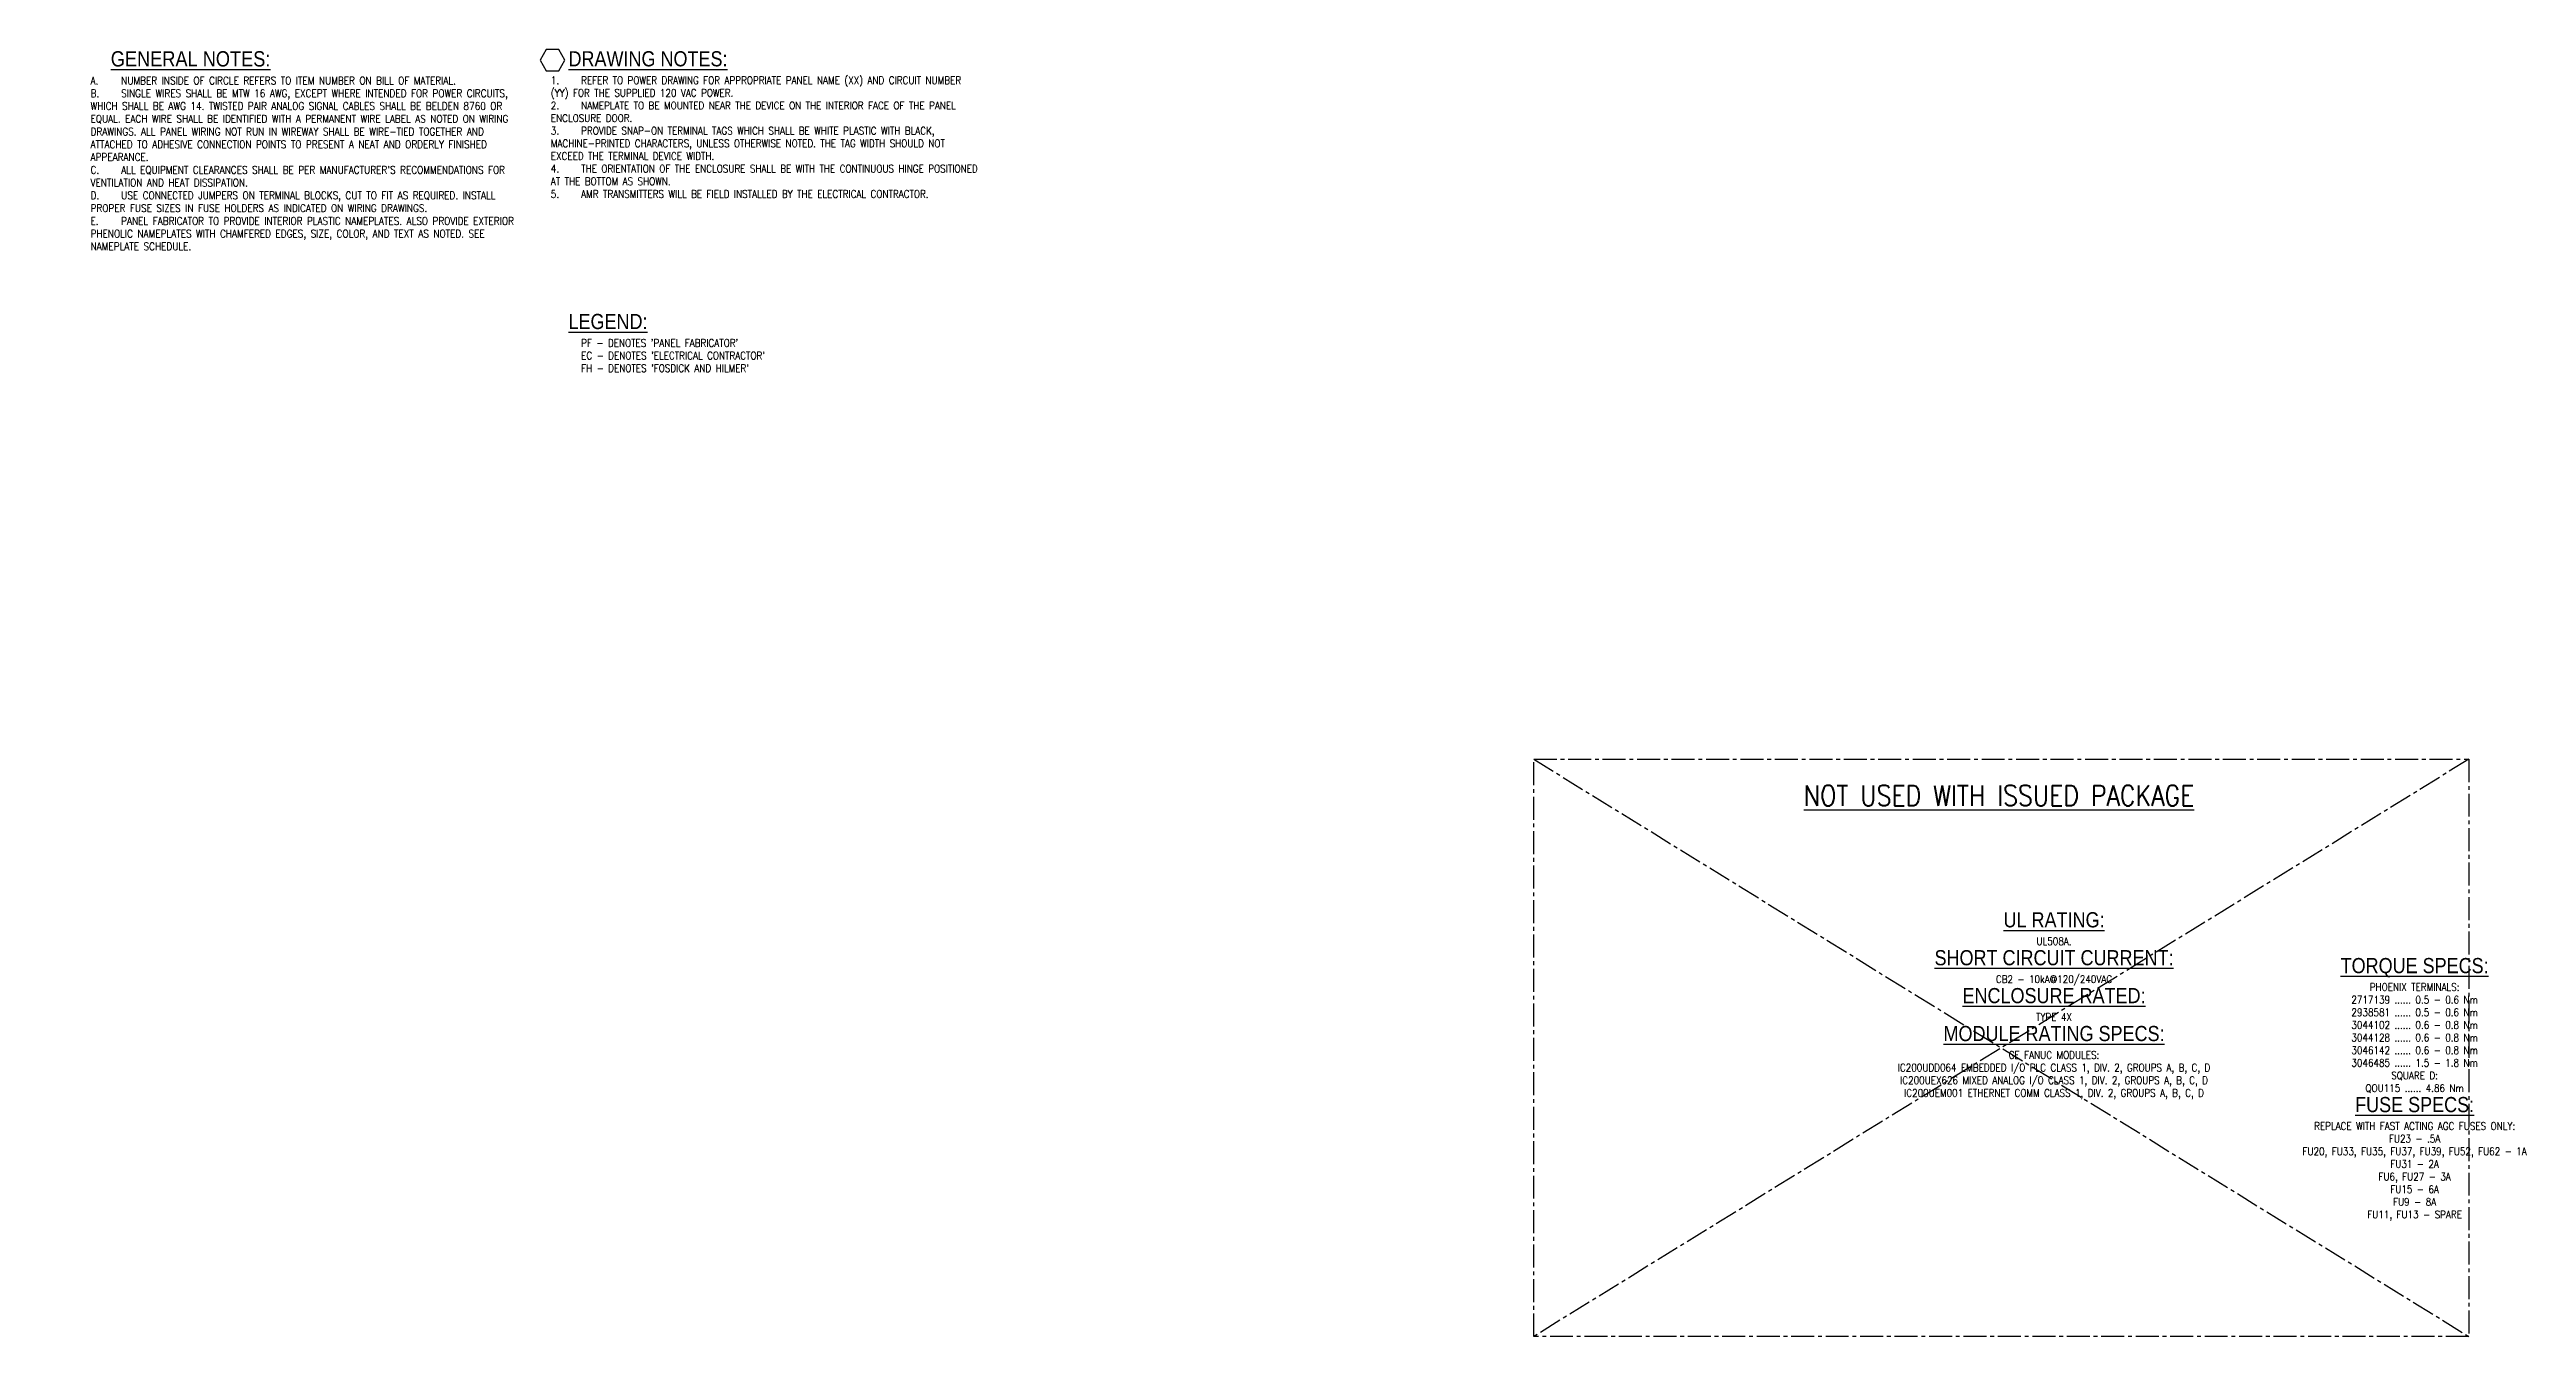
# Model space of a CAD drawing. Header units: inches. Extents: x -1 to 303, y -2 to 61.
# Drawn here: x 181.3 to 302.6, y -2.1 to 60.9 of the extents above; entities that cross this region are included whole.
import ezdxf

# ---------------------------------------------------------------- set-up
doc = ezdxf.new("R2010")
doc.units = ezdxf.units.IN
doc.header["$LTSCALE"] = 0.75
doc.header["$MEASUREMENT"] = 0
doc.linetypes.add('CENTER2', pattern=[1.125, 0.75, -0.125, 0.125, -0.125])
for name, color, linetype in [('E-POWR-IDEN', 11, 'Continuous'), ('E-POWR-IDEN @ 4', 11, 'Continuous'), ('PBAL', 3, 'Continuous')]:
    doc.layers.add(name, color=color, linetype=linetype)
doc.layers.add('G-Anno-Std-Note @ 4', color=151, linetype='Continuous', lineweight=25)
doc.styles.add('ROMANS', font='romans.shx', dxfattribs={"width": 0.85})

# ---------------------------------------------------------------- blocks, each defined once
blk = doc.blocks.new('Hexagon')
at = {"color": 0, "linetype": 'ByBlock', "lineweight": -2}
blk.add_lwpolyline([(-0.09, -0.103), (-0.166, 0.029), (-0.319, 0.029), (-0.396, -0.103), (-0.319, -0.236), (-0.166, -0.236)], close=True, dxfattribs=at)

msp = doc.modelspace()

# ---------------------------------------------------------------- linework, layer by layer
at = {"linetype": 'CENTER2', "ltscale": 2}
for p, q in [((299.7371964, 26.1334136), (253.9405429, -2.1387861)), ((253.9405429, 26.1334136), (299.7371964, -2.1387861))]:
    msp.add_line(p, q, dxfattribs=at)
msp.add_lwpolyline([(253.9405429, 26.1334136), (299.7371964, 26.1334136), (299.7371964, -2.1387861), (253.9405429, -2.1387861)], close=True, dxfattribs=at)

# ---------------------------------------------------------------- block references
at = {"layer": 'G-Anno-Std-Note @ 4', "xscale": 3.95999999999998, "yscale": 3.95999999999998, "zscale": 3.95999999999998}
msp.add_blockref('Hexagon', (206.8428173, 60.778621), dxfattribs=at)

# ---------------------------------------------------------------- texts
at = {"layer": 'E-POWR-IDEN', "insert": (276.7234206, 23.8553453), "char_height": 1, "width": 30.538043819, "attachment_point": 8, "style": 'ROMANS'}
msp.add_mtext('{\\LNOT USED WITH ISSUED PACKAGE}', dxfattribs=at)
at = {"layer": 'E-POWR-IDEN @ 4', "char_height": 0.37125, "attachment_point": 8, "style": 'ROMANS'}
for s, insert, width in [('\\A1;{\\fArial|b0|i0|c0|p34;\\H2x;\\LUL RATING:\\Fromans|c0;\\H0.5x;\\P\\pt0;\\A0;\\lUL508A}.\\P\\ptz;{\\fArial|b0|i0|c0|p34;\\H2x;\\LSHORT CIRCUIT CURRENT:\\Fromans|c0;\\H0.5x;\\P\\pt0;\\A0;\\lCB2 - 10kA@120/240VAC} \\P{\\fArial|b0|i0|c0|p34;\\H2x;\\LENCLOSURE RATED:\\Fromans|c0;\\H0.5x;\\P\\A0;\\lTYPE 4X}\\P\\ptz;{\\fArial|b0|i0|c0|p34;\\H2x;\\LMODULE RATING SPECS:\\Fromans|c0;\\H0.5x;\\P\\pt0;\\A0;\\lGE FANUC MODULES:\\P\\ptz;}IC200UDD064 EMBEDDED I/O PLC CLASS 1, DIV. 2, GROUPS A, B, C, {\\A0;D}\\PIC200UEX626 MIXED ANALOG I/O CLASS 1, DIV. 2, GROUPS A, B, C, {\\A0;D}\\PIC200UEM001 ETHERNET COMM CLASS 1, DIV. 2, GROUPS A, B, C, {\\A0;D}', (279.4213454, 9.4919445), 42.125408111), ('\\A1;{\\fArial|b0|i0|c0|p34;\\H2x;\\LTORQUE SPECS:\\Fromans|c0;\\H0.5x;\\P\\pt0;\\A0;\\lPHOENIX TERMINALS:\\P\\ptz;}2717139 ...... 0.5 - 0.6 Nm\\P2938581 ...... 0.5 - 0.6 Nm\\P3044102 ...... 0.6 - 0.8 Nm\\P3044128 ...... 0.6 - 0.8 Nm\\P3046142 ...... 0.6 - 0.8 Nm\\P\\pt0;3046485 ...... 1.5 - 1.8 Nm\\PSQUARE D:\\PQOU115 ...... 4.86 Nm\\P\\ptz;{\\fArial|b0|i0|c0|p34;\\H2x;\\LFUSE SPECS:\\Fromans|c0;\\H0.5x;\\P\\pt0;}REPLACE WITH FAST ACTING AGC FUSES ONLY{\\A0;:\\P\\pt3.7125;}FU23 - .5A\\PFU20, FU33, FU35, FU37, FU39, FU52, FU62 - 1A\\PFU31 - 2A\\PFU6, FU27 - 3A\\PFU15 - 6A\\PFU9 - 8A\\PFU11, FU13 - SPARE', (297.0817039, 3.5358785), 31.910744599)]:
    msp.add_mtext(s, dxfattribs=dict(at, insert=insert, width=width))
at = {"layer": 'G-Anno-Std-Note @ 4', "attachment_point": 1, "style": 'ROMANS'}
for s, insert, char_height, width in [("\\A1;{\\fArial|b0|i0|c0|p34;\\H2x;    \\LGENERAL NOTES:\\Fromans|c0;\\H0.5x;\\P\\pi-1.125,l1.125;\\A0;\\lA.^INUMBER INSIDE OF CIRCLE REFERS TO ITEM NUMBER ON BILL OF MATERIAL.}\\PB.^ISINGLE WIRES SHALL BE MTW 16 AWG, EXCEPT WHERE {\\A0;INTENDED FOR POWER CIRCUITS, WHICH SHALL BE AWG 14. TWISTED PAIR ANALOG SIGNAL CABLES SHALL BE BELDEN 8760 OR EQUAL. EACH WIRE SHALL BE IDENTIFIED WITH A PERMANENT WIRE LABEL AS NOTED ON WIRING DRAWINGS. ALL PANEL WIRING NOT RUN IN WIREWAY SHALL BE WIRE-TIED TOGETHER AND ATTACHED TO ADHESIVE CONNECTION POINTS TO PRESENT A NEAT AND ORDERLY FINISHED APPEARANCE.\\PC.^IALL EQUIPMENT CLEARANCES SHALL BE PER MANUFACTURER'S RECOMMENDATIONS FOR VENTILATION AND HEAT DISSIPATION.\\PD.^IUSE CONNECTED JUMPERS ON TERMINAL BLOCKS, CUT TO FIT AS REQUIRED. INSTALL PROPER FUSE SIZES IN FUSE HOLDERS AS INDICATED ON WIRING DRAWINGS.\\PE.^IPANEL FABRICATOR TO PROVIDE INTERIOR PLASTIC NAMEPLATES. ALSO PROVIDE EXTERIOR PHENOLIC NAMEPLATES WITH CHAMFERED EDGES, SIZE, COLOR, AND TEXT AS NOTED. SEE NAMEPLATE SCHEDULE.}", (183.259426, 60.813806), 0.375, 21), ('\\A1;{\\fArial|b0|i0|c0|p34;\\H2x;\\W1;   \\W0.85;\\LDRAWING NOTES:\\H0.5x;\\P\\pi-1.485,l1.485,t1.485;}1.^IREFER TO POWER DRAWING FOR APPROPRIATE PANEL NAME (XX) AND CIRCUIT NUMBER (YY) FOR THE SUPPLIED 120 VAC POWER.\\P2.^INAMEPLATE TO BE MOUNTED NEAR THE DEVICE ON THE INTERIOR FACE OF THE PANEL ENCLOSURE DOOR.\\P3.^IPROVIDE SNAP-ON TERMINAL TAGS WHICH SHALL BE WHITE PLASTIC WITH BLACK, MACHINE-PRINTED CHARACTERS, UNLESS OTHERWISE NOTED. THE TAG WIDTH SHOULD NOT EXCEED THE TERMINAL DEVICE WIDTH.\\P4.^ITHE ORIENTATION OF THE ENCLOSURE SHALL BE WITH THE CONTINUOUS HINGE POSITIONED AT THE BOTTOM AS SHOWN.\\P5.^IAMR TRANSMITTERS WILL BE FIELD INSTALLED BY THE ELECTRICAL CONTRACTOR.', (205.801712, 60.813806), 0.37125, 20.907201764), ("\\A1;{\\fArial|b0|i0|c0|p34;\\H2x;\\W1;   \\W0.85;\\LLEGEND:\\H0.5x;\\P}^IPF - DENOTES 'PANEL FABRICATOR'{\\H2.1905x; }\\P^IEC - DENOTES 'ELECTRICAL CONTRACTOR'{\\H1.7937x; }\\P^IFH - DENOTES 'FOSDICK AND HILMER'{\\H1.9259x; }", (205.801712, 47.9459838), 0.37125, 20.907201764)]:
    msp.add_mtext(s, dxfattribs=dict(at, insert=insert, char_height=char_height, width=width))
at = {"layer": 'PBAL', "char_height": 1, "attachment_point": 4, "style": 'ROMANS'}
for insert in [(181.2504263, 52.7173222, -0.648), (181.2504263, 47.6021677, -0.648), (181.2504263, 42.4870131, -0.648)]:
    msp.add_mtext('\\A1;', dxfattribs=dict(at, insert=insert))

doc.saveas('drawing.dxf')
